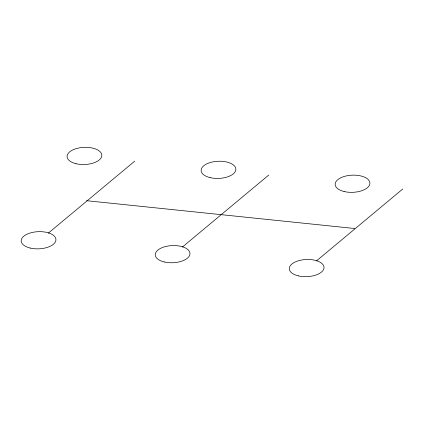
<?xml version="1.0" encoding="UTF-8"?>
<svg xmlns="http://www.w3.org/2000/svg" width="424" height="424" viewBox="0 0 424 424"><rect width="100%" height="100%" fill="white"/><g stroke="black" fill="none" stroke-linecap="round" stroke-linejoin="round"><path stroke-width="0.64" d="M48.363 233.105L134.715 161.147M182.405 247.012L268.758 175.054M316.442 260.919L402.8 188.961M86.644 200.7L354.729 228.515M76.039 163.712A17.384 8.586 -2.4 0 0 101.818 155.221A17.384 8.586 -2.4 0 0 75.488 148.851A17.384 8.586 -2.4 0 0 76.039 163.712M30.162 248.04A17.384 8.586 -2.4 0 0 55.936 239.544A17.384 8.586 -2.4 0 0 29.611 233.174A17.384 8.586 -2.4 0 0 30.162 248.04M210.081 177.624A17.384 8.586 -2.4 0 0 235.861 169.128A17.384 8.586 -2.4 0 0 209.53 162.763A17.384 8.586 -2.4 0 0 210.081 177.624M164.205 261.947A17.384 8.586 -2.4 0 0 189.978 253.457A17.384 8.586 -2.4 0 0 163.653 247.086A17.384 8.586 -2.4 0 0 164.205 261.947M344.124 191.531A17.384 8.586 -2.4 0 0 369.903 183.041A17.384 8.586 -2.4 0 0 343.572 176.67A17.384 8.586 -2.4 0 0 344.124 191.531M298.242 275.854A17.384 8.586 -2.4 0 0 324.021 267.364A17.384 8.586 -2.4 0 0 297.69 260.993A17.384 8.586 -2.4 0 0 298.242 275.854"/></g></svg>
